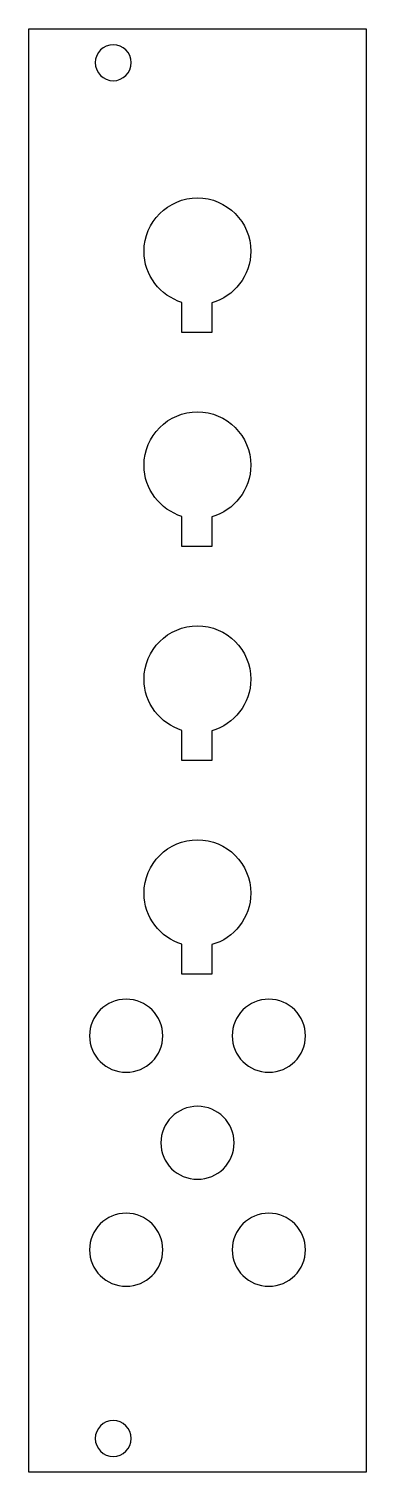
# Model space of a CAD drawing. Extents: x 134 to 164, y -169 to -41.
import ezdxf

# ---------------------------------------------------------------- set-up
doc = ezdxf.new("R2010")
doc.units = 0
doc.layers.add('LAYER_1', color=7, linetype='CONTINUOUS')

msp = doc.modelspace()

# ---------------------------------------------------------------- linework, layer by layer
at = {"layer": 'LAYER_1', "color": 7}
msp.add_lwpolyline([(133.75, -40.9), (163.77, -40.9), (163.77, -169.4), (133.75, -169.4), (133.75, -40.9)], dxfattribs=at)
for points, knots in [([(142.85, -43.91), (142.85, -44.8), (142.13, -45.52), (141.27, -45.52), (140.38, -45.52), (139.66, -44.8), (139.66, -43.91), (139.66, -43.02), (140.38, -42.32), (141.27, -42.32), (142.13, -42.32), (142.85, -43.02), (142.85, -43.91), (142.85, -43.91), (142.85, -43.91), (142.85, -43.91)], [0, 0, 0, 0, 1, 1, 1, 2, 2, 2, 3, 3, 3, 4, 4, 4, 5, 5, 5, 5]), ([(148.76, -55.95), (146.13, -55.95), (144, -58.09), (144, -60.71), (144, -62.85), (145.44, -64.67), (147.38, -65.26), (147.38, -65.26), (147.38, -67.93), (147.38, -67.93), (147.38, -67.93), (150.03, -67.93), (150.03, -67.93), (150.03, -67.93), (150.03, -65.29), (150.03, -65.29), (152.02, -64.74), (153.5, -62.89), (153.5, -60.71), (153.5, -58.09), (151.38, -55.95), (148.76, -55.95), (148.76, -55.95), (148.76, -55.95), (148.76, -55.95)], [0, 0, 0, 0, 1, 1, 1, 2, 2, 2, 3, 3, 3, 4, 4, 4, 5, 5, 5, 6, 6, 6, 7, 7, 7, 8, 8, 8, 8]), ([(148.76, -75), (146.13, -75), (144, -77.14), (144, -79.76), (144, -81.9), (145.44, -83.72), (147.38, -84.31), (147.38, -84.31), (147.38, -86.98), (147.38, -86.98), (147.38, -86.98), (150.03, -86.98), (150.03, -86.98), (150.03, -86.98), (150.03, -84.34), (150.03, -84.34), (152.02, -83.79), (153.5, -81.94), (153.5, -79.76), (153.5, -77.14), (151.38, -75), (148.76, -75), (148.76, -75), (148.76, -75), (148.76, -75)], [0, 0, 0, 0, 1, 1, 1, 2, 2, 2, 3, 3, 3, 4, 4, 4, 5, 5, 5, 6, 6, 6, 7, 7, 7, 8, 8, 8, 8]), ([(148.76, -94.05), (146.13, -94.05), (144, -96.19), (144, -98.81), (144, -100.95), (145.44, -102.77), (147.38, -103.36), (147.38, -103.36), (147.38, -106.03), (147.38, -106.03), (147.38, -106.03), (150.03, -106.03), (150.03, -106.03), (150.03, -106.03), (150.03, -103.39), (150.03, -103.39), (152.02, -102.84), (153.5, -100.99), (153.5, -98.81), (153.5, -96.19), (151.38, -94.05), (148.76, -94.05), (148.76, -94.05), (148.76, -94.05), (148.76, -94.05)], [0, 0, 0, 0, 1, 1, 1, 2, 2, 2, 3, 3, 3, 4, 4, 4, 5, 5, 5, 6, 6, 6, 7, 7, 7, 8, 8, 8, 8]), ([(148.76, -113.1), (146.13, -113.1), (144, -115.24), (144, -117.86), (144, -120), (145.44, -121.82), (147.38, -122.41), (147.38, -122.41), (147.38, -125.08), (147.38, -125.08), (147.38, -125.08), (150.03, -125.08), (150.03, -125.08), (150.03, -125.08), (150.03, -122.44), (150.03, -122.44), (152.02, -121.89), (153.5, -120.04), (153.5, -117.86), (153.5, -115.24), (151.38, -113.1), (148.76, -113.1), (148.76, -113.1), (148.76, -113.1), (148.76, -113.1)], [0, 0, 0, 0, 1, 1, 1, 2, 2, 2, 3, 3, 3, 4, 4, 4, 5, 5, 5, 6, 6, 6, 7, 7, 7, 8, 8, 8, 8]), ([(145.67, -130.56), (145.67, -132.36), (144.21, -133.8), (142.41, -133.8), (140.61, -133.8), (139.15, -132.36), (139.15, -130.56), (139.15, -128.76), (140.61, -127.3), (142.41, -127.3), (144.21, -127.3), (145.67, -128.76), (145.67, -130.56), (145.67, -130.56), (145.67, -130.56), (145.67, -130.56)], [0, 0, 0, 0, 1, 1, 1, 2, 2, 2, 3, 3, 3, 4, 4, 4, 5, 5, 5, 5]), ([(158.37, -130.56), (158.37, -132.36), (156.91, -133.8), (155.11, -133.8), (153.31, -133.8), (151.85, -132.36), (151.85, -130.56), (151.85, -128.76), (153.31, -127.3), (155.11, -127.3), (156.91, -127.3), (158.37, -128.76), (158.37, -130.56), (158.37, -130.56), (158.37, -130.56), (158.37, -130.56)], [0, 0, 0, 0, 1, 1, 1, 2, 2, 2, 3, 3, 3, 4, 4, 4, 5, 5, 5, 5]), ([(152.02, -140.09), (152.02, -141.89), (150.56, -143.33), (148.76, -143.33), (146.96, -143.33), (145.5, -141.89), (145.5, -140.09), (145.5, -138.29), (146.96, -136.83), (148.76, -136.83), (150.56, -136.83), (152.02, -138.29), (152.02, -140.09), (152.02, -140.09), (152.02, -140.09), (152.02, -140.09)], [0, 0, 0, 0, 1, 1, 1, 2, 2, 2, 3, 3, 3, 4, 4, 4, 5, 5, 5, 5]), ([(145.67, -149.61), (145.67, -151.41), (144.21, -152.85), (142.41, -152.85), (140.61, -152.85), (139.15, -151.41), (139.15, -149.61), (139.15, -147.81), (140.61, -146.35), (142.41, -146.35), (144.21, -146.35), (145.67, -147.81), (145.67, -149.61), (145.67, -149.61), (145.67, -149.61), (145.67, -149.61)], [0, 0, 0, 0, 1, 1, 1, 2, 2, 2, 3, 3, 3, 4, 4, 4, 5, 5, 5, 5]), ([(158.37, -149.61), (158.37, -151.41), (156.91, -152.85), (155.11, -152.85), (153.31, -152.85), (151.85, -151.41), (151.85, -149.61), (151.85, -147.81), (153.31, -146.35), (155.11, -146.35), (156.91, -146.35), (158.37, -147.81), (158.37, -149.61), (158.37, -149.61), (158.37, -149.61), (158.37, -149.61)], [0, 0, 0, 0, 1, 1, 1, 2, 2, 2, 3, 3, 3, 4, 4, 4, 5, 5, 5, 5]), ([(142.85, -166.4), (142.85, -167.29), (142.13, -168.01), (141.27, -168.01), (140.38, -168.01), (139.66, -167.29), (139.66, -166.4), (139.66, -165.53), (140.38, -164.81), (141.27, -164.81), (142.13, -164.81), (142.85, -165.53), (142.85, -166.4), (142.85, -166.4), (142.85, -166.4), (142.85, -166.4)], [0, 0, 0, 0, 1, 1, 1, 2, 2, 2, 3, 3, 3, 4, 4, 4, 5, 5, 5, 5])]:
    msp.add_open_spline(points, degree=3, knots=knots, dxfattribs=at)

doc.saveas('drawing.dxf')
